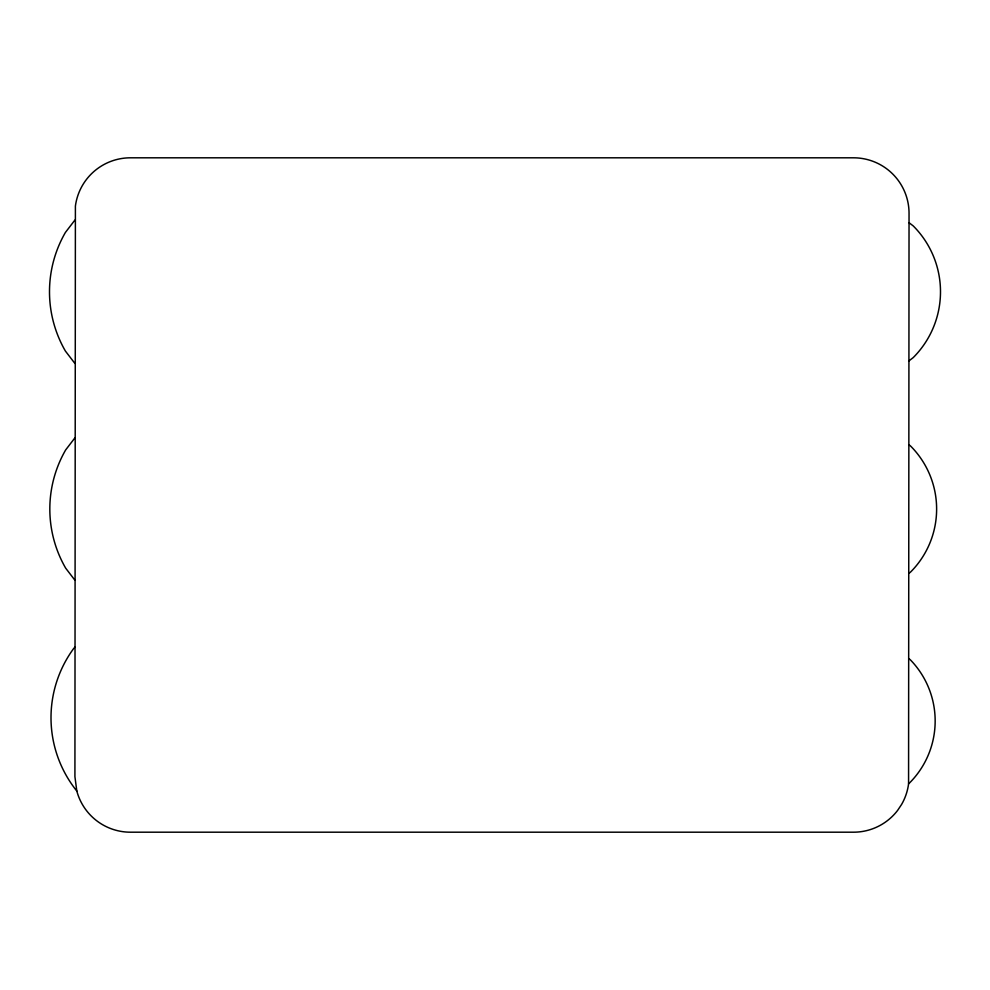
<?xml version="1.0" encoding="UTF-8"?>
<svg xmlns="http://www.w3.org/2000/svg" width="990" height="990" viewBox="0 0 990 990"><rect width="100%" height="100%" fill="white"/><g stroke="black" fill="none" stroke-linecap="round" stroke-linejoin="round"><path stroke-width="1.49" d="M908.573 783.907L909.043 213.345A55.527 55.527 0 0 0 853.516 157.806L130.457 157.806A55.527 55.527 0 0 0 75.401 206.093L74.918 776.655L76.812 791.035A55.527 55.527 0 0 0 130.457 832.194L853.516 832.194A55.527 55.527 0 0 0 897.571 810.463L901.605 804.424A55.527 55.527 0 0 0 908.573 783.907A87.776 87.776 0 0 0 910.317 659.785L909.043 658.783M74.918 220.052L65.377 232.489A118.54 118.54 0 0 0 65.377 351.029L74.918 363.466M74.918 437.865L65.662 449.93A118.218 118.218 0 0 0 65.662 568.149L74.918 580.214M74.918 647.212L73.619 648.574A117.03 117.03 0 0 0 76.812 791.035M909.043 360.818L913.226 357.6A93.122 93.122 0 0 0 913.226 225.918L909.043 222.713M909.043 573.247L910.478 572.146A89.236 89.236 0 0 0 910.478 445.933L909.043 444.832"/></g></svg>
